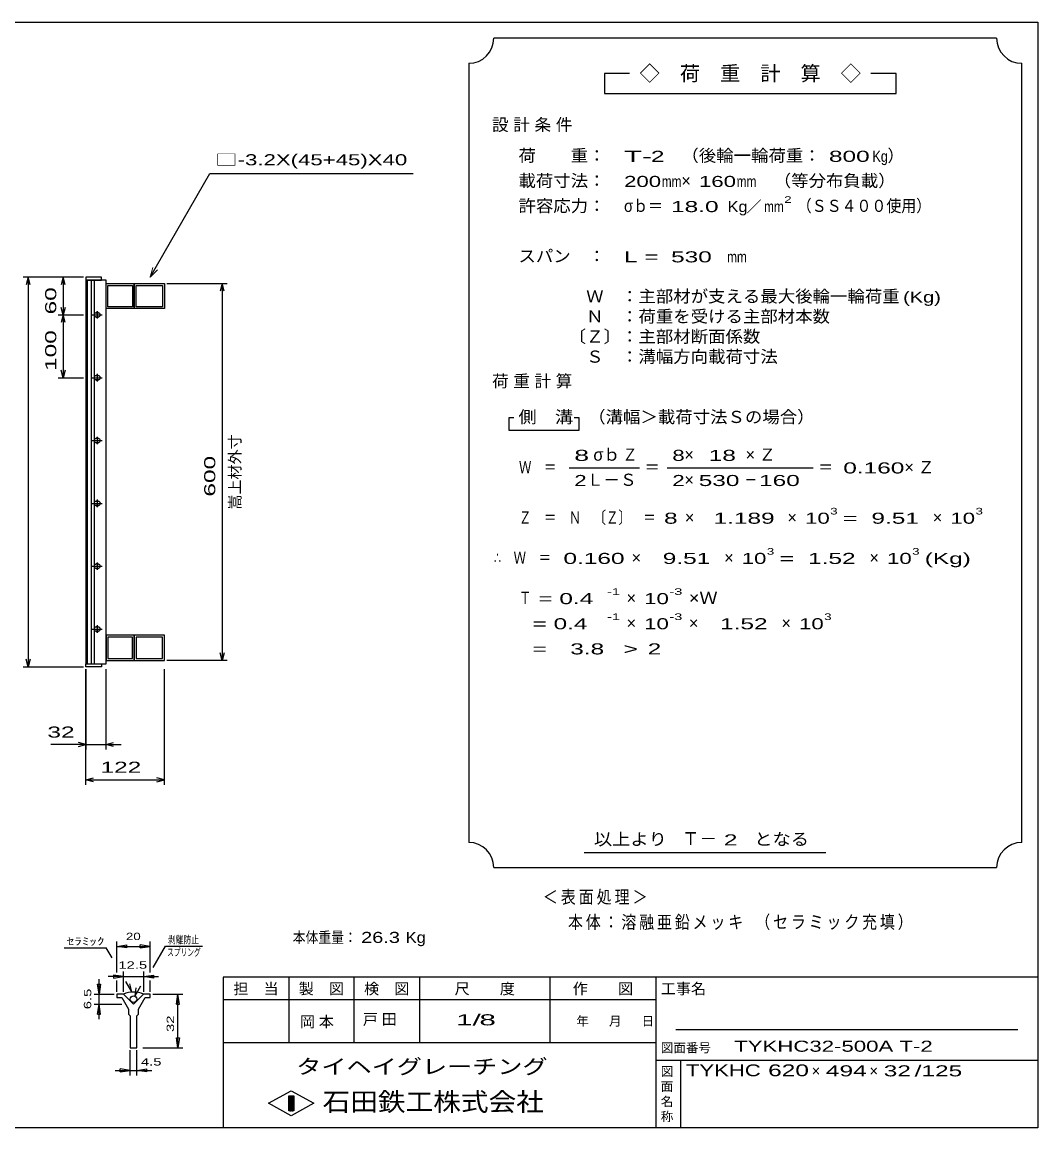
# Model space of a CAD drawing. Units: millimetres, scale not verified. Extents: x -1456 to 1379, y -1028 to 847.
# Drawn here: x -237 to 1379, y -913 to 847 of the extents above; entities that cross this region are included whole.
import ezdxf
from ezdxf.enums import TextEntityAlignment as Align

# ---------------------------------------------------------------- set-up
doc = ezdxf.new("R2010")
doc.units = ezdxf.units.MM
doc.header["$LTSCALE"] = 8
for name, color, linetype, lineweight in [('0_2', 150, 'Continuous', 25), ('16', 3, 'Continuous', 25), ('22', 2, 'Continuous', 25), ('32', 4, 'Continuous', 25)]:
    doc.layers.add(name, color=color, linetype=linetype, lineweight=lineweight)
doc.styles.add('ベクトル', font='')
doc.styles.get('ベクトル').set_extended_font_data('ベクトル')

msp = doc.modelspace()

# ---------------------------------------------------------------- linework, layer by layer
at = {"layer": '0_2'}
for p, q in [((-1388.8, 847.2), (1379.2, 847.2)), ((1379.2, 847.2), (1379.2, -912.8)), ((1379.2, -672.8), (83.2, -672.8)), ((83.2, -672.8), (83.2, -912.8)), ((187.2, -672.8), (187.2, -776.8)), ((291.2, -776.8), (291.2, -672.8)), ((395.2, -672.8), (395.2, -776.8)), ((603.2, -776.8), (603.2, -672.8)), ((771.2, -672.8), (771.2, -912.8)), ((771.2, -708.8), (83.2, -708.8)), ((1347.2, -756.8), (803.2, -756.8)), ((83.2, -776.8), (771.2, -776.8)), ((771.2, -804.8), (1379.2, -804.8)), ((811.2, -912.8), (811.2, -804.8)), ((155.2, -873.6), (191.2, -853.6)), ((187.2, -861.6), (195.2, -861.6)), ((187.2, -885.6), (187.2, -861.6)), ((187.2, -861.6), (188.8, -861.6)), ((188.8, -861.6), (188.8, -885.6)), ((190.4, -885.6), (190.4, -861.6)), ((190.4, -861.6), (192, -861.6)), ((191.2, -853.6), (227.2, -873.6)), ((192, -861.6), (192, -885.6)), ((193.6, -885.6), (193.6, -861.6)), ((193.6, -861.6), (195.2, -861.6)), ((195.2, -861.6), (195.2, -885.6)), ((195.2, -861.6), (195.2, -885.6)), ((191.2, -893.6), (155.2, -873.6)), ((227.2, -873.6), (191.2, -893.6)), ((195.2, -885.6), (187.2, -885.6)), ((188.8, -885.6), (190.4, -885.6)), ((192, -885.6), (193.6, -885.6)), ((1379.2, -912.8), (-1388.8, -912.8))]:
    msp.add_line(p, q, dxfattribs=at)
at = {"layer": '16'}
for p, q in [((-110.4, 441.2), (-135.4, 441.2)), ((-135.4, 441.2), (-135.4, 436.7)), ((-110.4, 436.7), (-110.4, 441.2)), ((-135.4, 436.7), (-110.4, 436.7)), ((-135.4, 436.7), (-135.4, -174.3)), ((-103.4, 436.7), (-135.4, 436.7)), ((-133.4, 436.7), (-133.4, -174.3)), ((-126.4, -174.3), (-126.4, 436.7)), ((-122.4, 436.7), (-122.4, -174.3)), ((-103.4, -174.3), (-103.4, 436.7)), ((-103.4, 431.2), (-58.4, 431.2)), ((-103.4, 391.2), (-103.4, 431.2)), ((-100.4, 428.2), (-61.4, 428.2)), ((-100.4, 394.2), (-100.4, 428.2)), ((-61.4, 428.2), (-61.4, 394.2)), ((-58.4, 431.2), (-58.4, 391.2)), ((-58.4, 431.2), (-10.4, 431.2)), ((-58.4, 391.2), (-58.4, 431.2)), ((-55.4, 428.2), (-13.4, 428.2)), ((-55.4, 394.2), (-55.4, 428.2)), ((-13.4, 428.2), (-13.4, 394.2)), ((-10.4, 431.2), (-10.4, 391.2)), ((-58.4, 391.2), (-103.4, 391.2)), ((-61.4, 394.2), (-100.4, 394.2)), ((-10.4, 391.2), (-58.4, 391.2)), ((-13.4, 394.2), (-55.4, 394.2)), ((-125.4, 381.2), (-109.4, 381.2)), ((-115.4, 384.2), (-119.4, 384.2)), ((-119.4, 378.2), (-115.4, 378.2)), ((-117.4, 387.2), (-117.4, 375.2)), ((-115.4, 284.2), (-119.4, 284.2)), ((-117.4, 287.2), (-117.4, 275.2)), ((-125.4, 281.2), (-109.4, 281.2)), ((-119.4, 278.2), (-115.4, 278.2)), ((-125.4, 181.2), (-109.4, 181.2)), ((-115.4, 184.2), (-119.4, 184.2)), ((-119.4, 178.2), (-115.4, 178.2)), ((-117.4, 187.2), (-117.4, 175.2)), ((-125.4, 81.2), (-109.4, 81.2)), ((-115.4, 84.2), (-119.4, 84.2)), ((-119.4, 78.2), (-115.4, 78.2)), ((-117.4, 87.2), (-117.4, 75.2)), ((-115.4, -15.8), (-119.4, -15.8)), ((-117.4, -12.8), (-117.4, -24.8)), ((-125.4, -18.8), (-109.4, -18.8)), ((-119.4, -21.8), (-115.4, -21.8)), ((-125.4, -118.8), (-109.4, -118.8)), ((-115.4, -115.8), (-119.4, -115.8)), ((-119.4, -121.8), (-115.4, -121.8)), ((-117.4, -112.8), (-117.4, -124.8)), ((-58.4, -128.8), (-103.4, -128.8)), ((-103.4, -128.8), (-103.4, -168.8)), ((-61.4, -131.8), (-100.4, -131.8)), ((-100.4, -131.8), (-100.4, -165.8)), ((-61.4, -165.8), (-61.4, -131.8)), ((-58.4, -168.8), (-58.4, -128.8)), ((-10.4, -128.8), (-58.4, -128.8)), ((-58.4, -128.8), (-58.4, -168.8)), ((-13.4, -131.8), (-55.4, -131.8)), ((-55.4, -131.8), (-55.4, -165.8)), ((-13.4, -165.8), (-13.4, -131.8)), ((-10.4, -168.8), (-10.4, -128.8)), ((-135.4, -174.3), (-110.4, -174.3)), ((-135.4, -178.8), (-135.4, -174.3)), ((-135.4, -174.3), (-103.4, -174.3)), ((-110.4, -174.3), (-110.4, -178.8)), ((-103.4, -168.8), (-58.4, -168.8)), ((-100.4, -165.8), (-61.4, -165.8)), ((-58.4, -168.8), (-10.4, -168.8)), ((-55.4, -165.8), (-13.4, -165.8)), ((-110.4, -178.8), (-135.4, -178.8))]:
    msp.add_line(p, q, dxfattribs=at)
for centre, radius, start, end in [((-119.4, 381.2), 3, 90, 270), ((-117.4, 381.2), 4, 46.6, 133.4), ((-117.4, 381.2), 4, 226.6, 313.4), ((-115.4, 381.2), 3, 270, 90), ((-119.4, 281.2), 3, 90, 270), ((-117.4, 281.2), 4, 46.6, 133.4), ((-115.4, 281.2), 3, 270, 90), ((-117.4, 281.2), 4, 226.6, 313.4), ((-119.4, 181.2), 3, 90, 270), ((-117.4, 181.2), 4, 46.6, 133.4), ((-117.4, 181.2), 4, 226.6, 313.4), ((-115.4, 181.2), 3, 270, 90), ((-119.4, 81.2), 3, 90, 270), ((-117.4, 81.2), 4, 46.6, 133.4), ((-117.4, 81.2), 4, 226.6, 313.4), ((-115.4, 81.2), 3, 270, 90), ((-119.4, -18.8), 3, 90, 270), ((-117.4, -18.8), 4, 46.6, 133.4), ((-115.4, -18.8), 3, 270, 90), ((-117.4, -18.8), 4, 226.6, 313.4), ((-119.4, -118.8), 3, 90, 270), ((-117.4, -118.8), 4, 46.6, 133.4), ((-117.4, -118.8), 4, 226.6, 313.4), ((-115.4, -118.8), 3, 270, 90)]:
    msp.add_arc(centre, radius, start, end, dxfattribs=at)
at = {"layer": '22', "color": 4}
for p, q in [((1313.6, 821.6), (513.6, 821.6)), ((473.6, 781.6), (473.6, -458.4)), ((1353.6, -458.4), (1353.6, 781.6)), ((729.6, 765.6), (689.6, 765.6)), ((689.6, 765.6), (689.6, 733.6)), ((1153.6, 765.6), (1113.6, 765.6)), ((1153.6, 733.6), (1153.6, 765.6)), ((689.6, 733.6), (1153.6, 733.6)), ((-33.053, 441.394), (62.002, 606.034)), ((62.002, 606.034), (385.202, 606.034)), ((-139.4, 441.2), (-235.4, 441.2)), ((-227.4, 441.2), (-230.6, 429.2)), ((-224.2, 429.2), (-227.4, 441.2)), ((-227.4, 441.2), (-227.4, -178.8)), ((-139.4, 441.2), (-179.4, 441.2)), ((-171.4, 441.2), (-174.6, 429.2)), ((-168.2, 429.2), (-171.4, 441.2)), ((-171.4, 441.2), (-171.4, 381.2)), ((-6.4, 431.2), (89.6, 431.2)), ((81.6, 431.2), (78.4, 419.2)), ((84.8, 419.2), (81.6, 431.2)), ((81.6, 431.2), (81.6, -168.8)), ((-171.4, 381.2), (-174.6, 393.2)), ((-168.2, 393.2), (-171.4, 381.2)), ((-179.4, 381.2), (-139.4, 381.2)), ((-171.4, 381.2), (-174.6, 369.2)), ((-168.2, 369.2), (-171.4, 381.2)), ((-171.4, 381.2), (-171.4, 281.2)), ((-171.4, 281.2), (-174.6, 293.2)), ((-168.2, 293.2), (-171.4, 281.2)), ((-179.4, 281.2), (-139.4, 281.2)), ((545.6, 217.6), (537.6, 217.6)), ((537.6, 217.6), (537.6, 197.6)), ((649.6, 217.6), (641.6, 217.6)), ((649.6, 197.6), (649.6, 217.6)), ((537.6, 197.6), (649.6, 197.6)), ((633.6, 137.6), (745.6, 137.6)), ((789.6, 137.6), (1021.6, 137.6)), ((81.6, -168.8), (78.4, -156.8)), ((84.8, -156.8), (81.6, -168.8)), ((-227.4, -178.8), (-230.6, -166.8)), ((-224.2, -166.8), (-227.4, -178.8)), ((89.6, -168.8), (-6.4, -168.8)), ((-235.4, -178.8), (-139.4, -178.8)), ((-135.4, -182.8), (-135.4, -310.8)), ((-135.4, -366.8), (-135.4, -182.8)), ((-103.4, -310.8), (-103.4, -182.8)), ((-10.4, -366.8), (-10.4, -182.8)), ((-135.4, -302.8), (-191.4, -302.8)), ((-135.4, -302.8), (-147.4, -299.6)), ((-147.4, -306), (-135.4, -302.8)), ((-135.4, -302.8), (-103.4, -302.8)), ((-103.4, -302.8), (-91.4, -299.6)), ((-91.4, -306), (-103.4, -302.8)), ((-103.4, -302.8), (-79.4, -302.8)), ((-135.4, -358.8), (-123.4, -355.6)), ((-123.4, -362), (-135.4, -358.8)), ((-135.4, -358.8), (-10.4, -358.8)), ((-10.4, -358.8), (-22.4, -355.6)), ((-22.4, -362), (-10.4, -358.8)), ((657.6, -474.4), (1041.6, -474.4)), ((513.6, -498.4), (1313.6, -498.4))]:
    msp.add_line(p, q, dxfattribs=at)
at = {"layer": '22', "color": 4, "lineweight": 13}
for p, q in [((-28.912, 456.849), (-33.053, 441.394)), ((-33.053, 441.394), (-21.74, 452.707))]:
    msp.add_line(p, q, dxfattribs=at)
at = {"layer": '22', "color": 4}
for centre, start, end in [((473.6, 821.6), 270, 0), ((1353.6, 821.6), 180, 270), ((473.6, -498.4), 0, 90), ((1353.6, -498.4), 90, 180)]:
    msp.add_arc(centre, 40, start, end, dxfattribs=at)
at = {"layer": '32'}
for p, q in [((-86.4, -665.6), (-86.4, -616)), ((-33.067, -665.6), (-33.067, -616)), ((-169.867, -626.4), (-103.2, -626.4)), ((-93.867, -642.4), (-103.2, -626.4)), ((-86.4, -624), (-70.4, -621.6)), ((-70.4, -626.4), (-86.4, -624)), ((-86.4, -624), (-33.067, -624)), ((-70.4, -626.4), (-70.4, -621.6)), ((-33.067, -624), (-49.067, -621.6)), ((-49.067, -626.4), (-49.067, -621.6)), ((-49.067, -626.4), (-33.067, -624)), ((-28.264, -657.333), (-8.797, -623.733)), ((-8.797, -623.733), (49.869, -623.733)), ((-75.733, -696), (-75.733, -664)), ((-43.733, -664), (-43.733, -696)), ((-114.4, -700), (-116.8, -684)), ((-116.8, -684), (-112, -684)), ((-114.4, -700), (-114.4, -676)), ((-112, -684), (-114.4, -700)), ((-75.733, -672), (-99.733, -672)), ((-75.733, -672), (-91.733, -669.6)), ((-91.733, -669.6), (-91.733, -674.4)), ((-91.733, -674.4), (-75.733, -672)), ((-86.4, -696), (-86.4, -678.4)), ((-75.733, -672), (-43.733, -672)), ((-62.4, -696), (-71.733, -680)), ((-62.4, -696), (-65.333, -683.467)), ((-43.733, -672), (-27.733, -669.6)), ((-27.733, -674.4), (-43.733, -672)), ((-43.733, -672), (-19.733, -672)), ((-33.067, -696), (-33.067, -678.4)), ((-27.733, -669.6), (-27.733, -674.4)), ((-122.4, -700), (-90.4, -700)), ((-114.4, -716), (-114.4, -700)), ((-86.4, -700), (-86.4, -705.333)), ((-75.733, -700), (-86.4, -700)), ((-59.733, -716), (-75.733, -700)), ((-43.733, -700), (-59.733, -716)), ((-57.064, -702.666), (-47.997, -686.666)), ((-57.064, -702.666), (-55.197, -689.866)), ((-33.067, -700), (-43.733, -700)), ((-33.067, -705.333), (-33.067, -700)), ((-29.067, -700), (18.933, -700)), ((8.533, -716), (10.933, -700)), ((13.333, -716), (10.933, -700)), ((10.933, -785.334), (10.933, -700)), ((-122.4, -716), (-78.4, -716)), ((-116.8, -732), (-114.4, -716)), ((-112, -732), (-114.4, -716)), ((-114.4, -740), (-114.4, -716)), ((-86.4, -705.333), (-78.4, -705.333)), ((-78.4, -705.333), (-67.733, -724)), ((-51.733, -724), (-41.067, -705.333)), ((-41.067, -705.333), (-33.067, -705.333)), ((8.533, -716), (13.333, -716)), ((-116.8, -732), (-112, -732)), ((-67.733, -724), (-67.733, -732)), ((-67.733, -732), (-65.067, -734.667)), ((-65.067, -734.667), (-65.067, -785.333)), ((-54.4, -734.667), (-51.733, -732)), ((-54.4, -785.333), (-54.4, -734.667)), ((-51.733, -732), (-51.733, -724)), ((10.933, -785.334), (8.533, -769.334)), ((8.533, -769.334), (13.333, -769.334)), ((13.333, -769.334), (10.933, -785.334)), ((-65.067, -785.333), (-54.4, -785.333)), ((-65.067, -829.334), (-65.067, -789.334)), ((-54.4, -829.334), (-54.4, -789.334)), ((-45.067, -785.334), (18.933, -785.334)), ((-89.067, -821.334), (-65.067, -821.334)), ((-65.067, -821.334), (-81.067, -818.934)), ((-81.067, -823.734), (-81.067, -818.934)), ((-81.067, -823.734), (-65.067, -821.334)), ((-65.067, -821.334), (-54.4, -821.334)), ((-54.4, -821.334), (-38.4, -818.934)), ((-38.4, -823.734), (-54.4, -821.334)), ((-54.4, -821.334), (-30.4, -821.334)), ((-38.4, -823.734), (-38.4, -818.934))]:
    msp.add_line(p, q, dxfattribs=at)
msp.add_circle((-59.733, -708), 5.333, dxfattribs=at)
msp.add_arc((-60.003, -736.542), 40, 66, 113, dxfattribs=at)

# ---------------------------------------------------------------- texts
at = {"layer": '0_2', "style": 'ベクトル'}
for s, height, p in [('担\u3000当', 17.6, (99.2, -691.2)), ('製\u3000図', 17.6, (203.2, -691.2)), ('検\u3000図', 17.6, (307.2, -691.2)), ('尺\u3000\u3000度', 17.6, (451.2, -691.2)), ('作\u3000\u3000図', 17.6, (639.2, -691.2)), ('工事名', 17.6, (779.2, -691.2)), ('年', 14.66, (644.8, -742.8)), ('月', 14.66, (696.8, -742.8)), ('日', 14.66, (748.8, -742.8)), ('図面番号', 14.66, (779.2, -785.2)), ('図', 14.66, (779.2, -822.8)), ('面', 14.66, (779.2, -846.8)), ('名', 14.66, (779.2, -870.8)), ('称', 14.66, (779.2, -894.8))]:
    msp.add_text(s, height=height, dxfattribs=at).set_placement(p, align=Align.MIDDLE_LEFT)
at = {"layer": '0_2', "color": 222, "style": 'ベクトル'}
for s, height, width, p in [('タイヘイグレーチング', 23.46, 1.25, (199.2, -815.2)), ('石田鉄工株式会社', 29.33, 1.1, (241.2, -871.2))]:
    msp.add_text(s, height=height, dxfattribs=dict(at, width=width)).set_placement(p, align=Align.MIDDLE_LEFT)
at = {"layer": '22', "style": 'ベクトル'}
for s, height, p in [('◇\u3000荷\u3000重\u3000計\u3000算\u3000◇', 23.46, (745.6, 765.6)), ('）', 19.35, (1140, 634.8)), ('×', 19.35, (812, 594.8)), ('／', 17.6, (915.6, 553.6)), ('σｂ', 19.35, (672, 158.8)), ('×', 19.35, (816.8, 158.8)), ('Ｌ－Ｓ', 19.35, (661.6, 118.8)), ('×', 19.35, (816.8, 118.8)), ('×', 19.35, (817.6, 58.8)), ('×', 19.35, (980.8, 58.8)), ('×', 19.35, (1212, 58.8)), ('×', 19.35, (732.8, -5.2)), ('×', 19.35, (880, -5.2)), ('×', 19.35, (1111.2, -5.2)), ('×', 19.35, (724.8, -69.2)), ('×', 19.35, (724.8, -109.2)), ('×', 19.35, (824, -109.2)), ('×', 19.35, (971.2, -109.2)), ('Ｔ－', 20.53, (812.8, -452.4)), ('×', 17.6, (1019.2, -822)), ('×', 17.6, (1111.2, -822))]:
    msp.add_text(s, height=height, dxfattribs=at).set_placement(p, align=Align.MIDDLE_LEFT)
at = {"layer": '22', "style": 'ベクトル', "width": 1.5}
msp.add_text('□-3.2X(45+45)X40', height=17.6, dxfattribs=at).set_placement((70.001, 614.034), align=Align.BOTTOM_LEFT)
at = {"layer": '22', "style": 'ベクトル'}
for s, height, width, p in [('荷\u3000\u3000重：\u3000', 19.35, 1.05, (552.8, 634.8)), ('T-', 17.6, 2, (720.8, 633.6)), (' 2 ', 17.6, 1.65, (752.8, 633.6)), ('（後輪一輪荷重：', 19.35, 1.05, (812, 634.8)), (' 800', 17.6, 1.65, (1036, 633.6)), ('Kg', 17.6, 0.85, (1116, 633.6)), ('載荷寸法：\u3000', 19.35, 1.05, (552.8, 594.8)), ('200', 17.6, 1.5, (720.8, 593.6)), ('mm', 17.6, 0.8, (780.8, 593.6)), ('160', 17.6, 1.5, (840, 593.6)), ('mm', 17.6, 0.8, (900, 593.6)), ('\u3000（等分布負載）', 19.35, 1.05, (931.2, 594.8)), ('許容応力：\u3000', 19.35, 1.05, (552.8, 554.8)), ('σｂ＝', 19.35, 0.9, (720.8, 554.8)), ('2', 10.56, 1.5, (975.6, 564.8)), ('（ＳＳ４００使用）', 19.35, 0.9, (995.6, 554.8)), (' 18.0', 17.6, 1.65, (784.8, 553.6)), ('Kg', 17.6, 1.1, (885.6, 553.6)), ('mm', 17.6, 0.8, (943.6, 553.6)), ('スパン\u3000：\u3000', 19.35, 1.05, (552.8, 474.8)), ('L = ', 17.6, 1.65, (720.8, 473.6)), (' 530 ', 17.6, 1.65, (784.8, 473.6)), ('mm', 17.6, 0.8, (884.8, 473.6)), ('\u3000Ｗ\u3000：主部材が支える最大後輪一輪荷重', 19.35, 1.05, (632.8, 410.8)), ('(Kg)', 17.6, 1.35, (1164.8, 409.6)), ('\u3000Ｎ\u3000：荷重を受ける主部材本数', 19.35, 1.05, (632.8, 378.8)), ('〔Ｚ〕：主部材断面係数', 19.35, 1.05, (632.8, 346.8)), ('\u3000Ｓ\u3000：溝幅方向載荷寸法', 19.35, 1.05, (632.8, 314.8)), ('側\u3000溝', 19.35, 1.1, (552.8, 218.8)), ('\u3000（溝幅＞載荷寸法Ｓの場合）', 19.35, 1.05, (636, 218.8)), ('8', 17.6, 1.8, (641.6, 157.6)), ('Ｚ', 19.35, 0.9, (718.4, 158.8)), ('8', 17.6, 1.5, (797.6, 157.6)), (' 18 ', 17.6, 1.65, (844.8, 157.6)), ('Ｗ\u3000＝', 19.35, 0.75, (553.6, 138.8)), ('＝', 19.35, 0.9, (753.6, 138.8)), ('＝', 19.35, 0.9, (1029.6, 138.8)), ('0.160', 17.6, 1.65, (1069.6, 137.6)), ('2', 17.6, 1.5, (641.6, 117.6)), ('2', 17.6, 1.5, (797.6, 117.6)), (' 530 ', 17.6, 1.65, (828.8, 117.6)), (' 160 ', 17.6, 1.65, (924.8, 117.6)), ('－', 19.35, 0.75, (912.8, 118.8)), ('Ｚ\u3000＝\u3000Ｎ\u3000〔Ｚ〕\u3000＝', 19.35, 0.75, (553.6, 58.8)), ('3', 10.56, 1.5, (1048.8, 68.8)), ('3', 10.56, 1.5, (1280, 68.8)), (' 8 ', 17.6, 1.65, (773.6, 57.6)), ('  1.189', 17.6, 1.65, (841.6, 57.6)), ('10', 17.6, 1.5, (1008.8, 57.6)), ('=', 17.6, 1.7, (1068.8, 57.6)), ('  9.51', 17.6, 1.65, (1092.8, 57.6)), ('10', 17.6, 1.5, (1240, 57.6)), ('∴\u3000Ｗ\u3000＝', 19.35, 0.75, (513.6, -5.2)), (' 0.160', 17.6, 1.65, (613.6, -6.4)), ('  9.51', 17.6, 1.65, (760.8, -6.4)), ('10', 17.6, 1.5, (908, -6.4)), ('3', 10.56, 1.5, (948, 4.8)), ('  1.52', 17.6, 1.65, (992, -6.4)), ('10', 17.6, 1.5, (1139.2, -6.4)), ('3', 10.56, 1.5, (1179.2, 4.8)), ('(Kg)', 17.6, 1.65, (1199.2, -6.4)), ('=', 17.6, 1.7, (968, -6.4)), ('Ｔ', 19.35, 0.75, (553.6, -69.2)), (' = 0.4', 17.6, 1.65, (573.6, -70.4)), ('-1', 10.56, 1.65, (693.6, -59.2)), ('10', 17.6, 1.5, (752.8, -70.4)), ('-3', 10.56, 1.65, (792.8, -59.2)), ('×Ｗ', 19.35, 1.1, (824, -69.2)), ('  = 0.4', 17.6, 1.65, (553.6, -110.4)), ('-1', 10.56, 1.65, (693.6, -99.2)), ('10', 17.6, 1.5, (752.8, -110.4)), ('-3', 10.56, 1.65, (792.8, -99.2)), ('  1.52', 17.6, 1.65, (852, -110.4)), ('10', 17.6, 1.5, (999.2, -110.4)), ('3', 10.56, 1.5, (1039.2, -99.2)), ('  =', 17.6, 1.65, (553.6, -150.4)), ('  3.8', 17.6, 1.65, (613.6, -150.4)), ('>', 17.6, 1.7, (719.6, -150.4)), (' 2 ', 17.6, 1.65, (747.6, -150.4)), (' 32 ', 17.6, 1.65, (-207.4, -282.8)), (' 122 ', 17.6, 1.65, (-122.9, -338.8)), ('以上より\u3000', 19.35, 1.1, (672.8, -453.2)), (' 2 ', 17.6, 1.65, (868.8, -454.4)), ('となる', 19.35, 1.1, (928, -453.2)), ('本体重量：', 17.6, 0.85, (193.6, -609.6)), (' 26.3', 17.6, 1.35, (293.6, -609.6)), ('Kg', 17.6, 1.1, (373.6, -609.6)), ('1/', 17.6, 2, (453.6, -740.8)), (' 8 ', 17.6, 2, (477.6, -740.8)), ('TYKHC32-500A T-2', 17.6, 1.5, (896, -782.8)), ('TYKHC', 18.77, 1.4, (819.2, -821.2)), (' 620 ', 18.77, 1.55, (939.2, -821.2)), (' 494 ', 17.6, 1.65, (1031.2, -822)), (' 32 ', 17.6, 1.65, (1123.2, -822)), ('/', 17.6, 1.65, (1183.2, -822)), (' 125 ', 17.6, 1.65, (1183.2, -822))]:
    msp.add_text(s, height=height, dxfattribs=dict(at, width=width)).set_placement(p, align=Align.MIDDLE_LEFT)
at = {"layer": '22', "style": 'ベクトル', "width": 1.65}
for s, p in [(' 60 ', (-191.4, 371.2)), (' 100 ', (-191.4, 281.2)), (' 600', (61.6, 81.2))]:
    msp.add_text(s, height=17.6, rotation=90, dxfattribs=at).set_placement(p, align=Align.MIDDLE_LEFT)
at = {"layer": '22', "style": 'ベクトル'}
msp.add_text('嵩上材外寸', height=17.6, rotation=90, dxfattribs=at).set_placement((101.6, 71.2), align=Align.MIDDLE_LEFT)
at = {"layer": '22', "attachment_point": 4, "style": 'ベクトル'}
for s, insert, char_height in [('\\T1.28;設計条件', (510.8, 682.8), 19.35), ('\\T1.28;荷重計算', (510.8, 274.8), 19.35), ('\\T1.42;×Ｚ', (914, 158.8), 19.35), ('\\T1.42;×Ｚ', (1166.8, 138.8), 19.35), ('\\T1.2;\\W0.85;＜表面処理＞', (591.6, -546.4), 20.53), ('\\T1.19;\\W0.85;本体：溶融亜鉛メッキ', (631.6, -586.4), 20.53), ('\\T1.19;\\W0.85;（セラミック充填）', (929.6, -586.4), 20.53), ('\\T1.25;岡本\u3000', (205.2, -744.8), 17.6), ('\\T1.25;戸田\u3000', (305.2, -740.8), 17.6)]:
    msp.add_mtext(s, dxfattribs=dict(at, insert=insert, char_height=char_height))
at = {"layer": '32', "color": 2, "style": 'ベクトル'}
for s, width, p in [('ｾﾗﾐｯｸ', 1.5, (-165.867, -616)), ('20', 1.35, (-71.733, -608)), ('剥離防止', 0.75, (-4.797, -613.333)), ('スプリング', 0.65, (-6.131, -633.333)), ('12.5', 1.5, (-83.733, -653.6)), (' 4.5 ', 1.5, (-54.4, -807.734))]:
    msp.add_text(s, height=11.73, dxfattribs=dict(at, width=width)).set_placement(p, align=Align.MIDDLE_LEFT)
at = {"layer": '32', "color": 2, "style": 'ベクトル', "width": 1.5}
for s, p in [('6.5', (-132.8, -724)), (' 32 ', (-1.067, -766.667))]:
    msp.add_text(s, height=11.73, rotation=90, dxfattribs=at).set_placement(p, align=Align.MIDDLE_LEFT)

doc.saveas('drawing.dxf')
